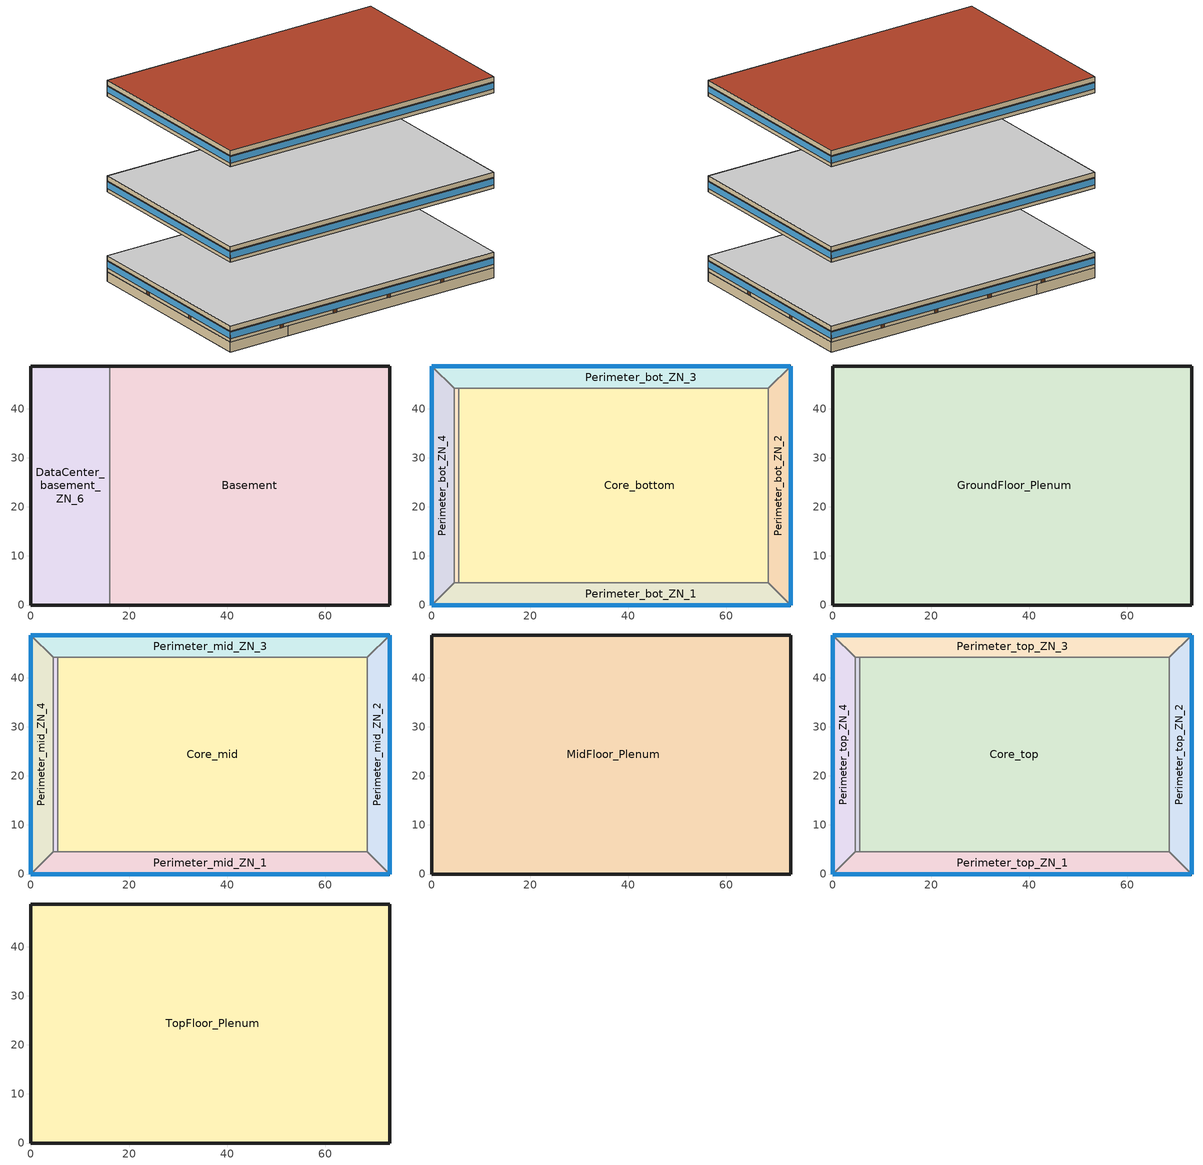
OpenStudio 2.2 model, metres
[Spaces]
Basement
 floor othersidecoefficients: 73.11,48.74 73.11,0 16.08,0 16.08,48.74 z-2.44
 wall othersidecoefficients: 16.08,0 73.11,0 73.11,48.74 16.08,48.74 z-2.44:0
 wall to DataCenter_basement_ZN_6: 16.08,48.74 16.08,0 z-2.44:0
DataCenter_basement_ZN_6
 floor othersidecoefficients: 16.08,48.74 16.08,0 0,0 0,48.74 z-2.44
 wall othersidecoefficients: 16.08,48.74 0,48.74 0,0 16.08,0 z-2.44:0
Core_bottom
 floor to DataCenter_basement_ZN_6: 16.08,44.16 16.08,4.57 5.49,4.57 5.49,44.16 z0
 floor to Basement: 68.53,44.16 68.53,4.57 16.08,4.57 16.08,44.16 z0
 wall to Perimeter_bot_ZN_1: 5.49,4.57 68.53,4.57 z0:2.74
 wall to DataCenter_bot_ZN_6: 5.49,44.16 5.49,4.57 z0:2.74
 wall to Perimeter_bot_ZN_2: 68.53,4.57 68.53,44.16 z0:2.74
 wall to Perimeter_bot_ZN_3: 68.53,44.16 5.49,44.16 z0:2.74
Perimeter_bot_ZN_3
 floor to Basement: 73.11,48.74 68.53,44.16 16.08,44.16 16.08,48.74 z0
 floor to DataCenter_basement_ZN_6: 16.08,48.74 16.08,44.16 4.57,44.16 0,48.74 z0
 wall outside: 73.11,48.74 0,48.74 z0:2.74
 wall to Perimeter_bot_ZN_4: 0,48.74 4.57,44.16 z0:2.74
 wall to Perimeter_bot_ZN_2: 68.53,44.16 73.11,48.74 z0:2.74
 wall to DataCenter_bot_ZN_6: 4.57,44.16 5.49,44.16 z0:2.74
 window: 73.11,48.74 0,48.74 z0.91:2.5
 door: 59.29,48.74 58.38,48.74 / 44.44,48.74 43.52,48.74 / 29.61,48.74 28.7,48.74 / 14.74,48.74 13.82,48.74 z0:2.13
Perimeter_bot_ZN_1
 floor to DataCenter_basement_ZN_6: 16.08,4.57 16.08,0 0,0 4.57,4.57 z0
 floor to Basement: 68.53,4.57 73.11,0 16.08,0 16.08,4.57 z0
 wall outside: 0,0 73.11,0 z0:2.74
 wall to Perimeter_bot_ZN_4: 4.57,4.57 0,0 z0:2.74
 wall to DataCenter_bot_ZN_6: 5.49,4.57 4.57,4.57 z0:2.74
 wall to Perimeter_bot_ZN_2: 73.11,0 68.53,4.57 z0:2.74
 window: 0,0 73.11,0 z0.91:2.5
 door: 13.81,0 14.73,0 / 28.64,0 29.56,0 / 43.53,0 44.44,0 / 58.43,0 59.34,0 z0:2.13
Perimeter_bot_ZN_2
 floor to Basement: 73.11,48.74 73.11,0 68.53,4.57 68.53,44.16 z0
 wall outside: 73.11,0 73.11,48.74 z0:2.74
 window: 73.11,0 73.11,48.74 z0.91:2.5
 door: 73.11,15.6 73.11,16.51 / 73.11,32.21 73.11,33.12 z0:2.13
Perimeter_bot_ZN_4
 floor to DataCenter_basement_ZN_6: 0,48.74 4.57,44.16 4.57,4.57 0,0 z0
 wall outside: 0,48.74 0,0 z0:2.74
 wall to DataCenter_bot_ZN_6: 4.57,4.57 4.57,44.16 z0:2.74
 window: 0,48.74 0,0 z0.91:2.5
 door: 0,33.19 0,32.27 / 0,16.55 0,15.64 z0:2.13
DataCenter_bot_ZN_6
 floor to DataCenter_basement_ZN_6: 5.49,44.16 5.49,4.57 4.57,4.57 4.57,44.16 z0
GroundFloor_Plenum
 floor to Perimeter_bot_ZN_4: 0,48.74 4.57,44.16 4.57,4.57 0,0 z2.74
 floor to Perimeter_bot_ZN_2: 73.11,48.74 73.11,0 68.53,4.57 68.53,44.16 z2.74
 floor to Perimeter_bot_ZN_1: 68.53,4.57 73.11,0 0,0 4.57,4.57 z2.74
 floor to Perimeter_bot_ZN_3: 73.11,48.74 68.53,44.16 4.57,44.16 0,48.74 z2.74
 floor to Core_bottom: 68.53,44.16 68.53,4.57 5.49,4.57 5.49,44.16 z2.74
 floor to DataCenter_bot_ZN_6: 5.49,44.16 5.49,4.57 4.57,4.57 4.57,44.16 z2.74
 wall outside: 73.11,0 73.11,48.74 0,48.74 0,0 73.11,0 z2.74:3.96
 ceiling adiabatic: 73.11,0 73.11,48.74 0,48.74 0,0 z3.96
Perimeter_mid_ZN_2
 floor adiabatic: 73.11,48.74 73.11,0 68.53,4.57 68.53,44.16 z19.82
 wall outside: 73.11,0 73.11,48.74 z19.82:22.56
 wall to Perimeter_mid_ZN_3: 73.11,48.74 68.53,44.16 z19.82:22.56
 wall to Perimeter_mid_ZN_1: 68.53,4.57 73.11,0 z19.82:22.56
 wall to Core_mid: 68.53,44.16 68.53,4.57 z19.82:22.56
 window: 73.11,0 73.11,48.74 z20.73:22.32
Perimeter_mid_ZN_1
 floor adiabatic: 68.53,4.57 73.11,0 0,0 4.57,4.57 z19.82
 wall outside: 0,0 73.11,0 z19.82:22.56
 wall to Perimeter_mid_ZN_4: 4.57,4.57 0,0 z19.82:22.56
 wall to DataCenter_mid_ZN_6: 5.49,4.57 4.57,4.57 z19.82:22.56
 wall to Core_mid: 68.53,4.57 5.49,4.57 z19.82:22.56
 window: 0,0 73.11,0 z20.73:22.32
DataCenter_mid_ZN_6
 floor adiabatic: 5.49,44.16 5.49,4.57 4.57,4.57 4.57,44.16 z19.82
 wall to Perimeter_mid_ZN_4: 4.57,44.16 4.57,4.57 z19.82:22.56
 wall to Core_mid: 5.49,4.57 5.49,44.16 z19.82:22.56
 wall to Perimeter_mid_ZN_3: 5.49,44.16 4.57,44.16 z19.82:22.56
Core_mid
 floor adiabatic: 68.53,44.16 68.53,4.57 5.49,4.57 5.49,44.16 z19.82
 wall to Perimeter_mid_ZN_3: 68.53,44.16 5.49,44.16 z19.82:22.56
Perimeter_mid_ZN_3
 floor adiabatic: 73.11,48.74 68.53,44.16 4.57,44.16 0,48.74 z19.82
 wall outside: 73.11,48.74 0,48.74 z19.82:22.56
 wall to Perimeter_mid_ZN_4: 0,48.74 4.57,44.16 z19.82:22.56
 window: 73.11,48.74 0,48.74 z20.73:22.32
Perimeter_mid_ZN_4
 floor adiabatic: 0,48.74 4.57,44.16 4.57,4.57 0,0 z19.82
 wall outside: 0,48.74 0,0 z19.82:22.56
 window: 0,48.74 0,0 z20.73:22.32
MidFloor_Plenum
 floor to Perimeter_mid_ZN_1: 68.53,4.57 73.11,0 0,0 4.57,4.57 z22.56
 floor to DataCenter_mid_ZN_6: 5.49,44.16 5.49,4.57 4.57,4.57 4.57,44.16 z22.56
 floor to Perimeter_mid_ZN_2: 73.11,48.74 73.11,0 68.53,4.57 68.53,44.16 z22.56
 floor to Perimeter_mid_ZN_4: 0,48.74 4.57,44.16 4.57,4.57 0,0 z22.56
 floor to Core_mid: 68.53,44.16 68.53,4.57 5.49,4.57 5.49,44.16 z22.56
 floor to Perimeter_mid_ZN_3: 73.11,48.74 68.53,44.16 4.57,44.16 0,48.74 z22.56
 wall outside: 73.11,48.74 0,48.74 0,0 73.11,0 73.11,48.74 z22.56:23.78
 ceiling adiabatic: 73.11,0 73.11,48.74 0,48.74 0,0 z23.78
DataCenter_top_ZN_6
 floor adiabatic: 5.49,44.16 5.49,4.57 4.57,4.57 4.57,44.16 z43.6
 wall to Perimeter_top_ZN_4: 4.57,44.16 4.57,4.57 z43.6:46.34
 wall to Core_top: 5.49,4.57 5.49,44.16 z43.6:46.34
 wall to Perimeter_top_ZN_3: 5.49,44.16 4.57,44.16 z43.6:46.34
 wall to Perimeter_top_ZN_1: 4.57,4.57 5.49,4.57 z43.6:46.34
Perimeter_top_ZN_3
 floor adiabatic: 73.11,48.74 68.53,44.16 4.57,44.16 0,48.74 z43.6
 wall outside: 73.11,48.74 0,48.74 z43.6:46.34
 wall to Core_top: 5.49,44.16 68.53,44.16 z43.6:46.34
 wall to Perimeter_top_ZN_2: 68.53,44.16 73.11,48.74 z43.6:46.34
 wall to Perimeter_top_ZN_4: 0,48.74 4.57,44.16 z43.6:46.34
 window: 73.11,48.74 0,48.74 z44.51:46.1
Core_top
 floor adiabatic: 68.53,44.16 68.53,4.57 5.49,4.57 5.49,44.16 z43.6
 wall to Perimeter_top_ZN_1: 5.49,4.57 68.53,4.57 z43.6:46.34
 wall to Perimeter_top_ZN_2: 68.53,4.57 68.53,44.16 z43.6:46.34
Perimeter_top_ZN_2
 floor adiabatic: 73.11,48.74 73.11,0 68.53,4.57 68.53,44.16 z43.6
 wall outside: 73.11,0 73.11,48.74 z43.6:46.34
 wall to Perimeter_top_ZN_1: 68.53,4.57 73.11,0 z43.6:46.34
 window: 73.11,0 73.11,48.74 z44.51:46.1
Perimeter_top_ZN_1
 floor adiabatic: 68.53,4.57 73.11,0 0,0 4.57,4.57 z43.6
 wall outside: 0,0 73.11,0 z43.6:46.34
 wall to Perimeter_top_ZN_4: 4.57,4.57 0,0 z43.6:46.34
 window: 0,0 73.11,0 z44.51:46.1
Perimeter_top_ZN_4
 floor adiabatic: 0,48.74 4.57,44.16 4.57,4.57 0,0 z43.6
 wall outside: 0,48.74 0,0 z43.6:46.34
 window: 0,48.74 0,0 z44.51:46.1
TopFloor_Plenum
 floor to Perimeter_top_ZN_3: 73.11,48.74 68.53,44.16 4.57,44.16 0,48.74 z46.34
 floor to Perimeter_top_ZN_2: 73.11,48.74 73.11,0 68.53,4.57 68.53,44.16 z46.34
 floor to Perimeter_top_ZN_1: 68.53,4.57 73.11,0 0,0 4.57,4.57 z46.34
 floor to Perimeter_top_ZN_4: 0,48.74 4.57,44.16 4.57,4.57 0,0 z46.34
 floor to DataCenter_top_ZN_6: 5.49,44.16 5.49,4.57 4.57,4.57 4.57,44.16 z46.34
 floor to Core_top: 68.53,44.16 68.53,4.57 5.49,4.57 5.49,44.16 z46.34
 wall outside: 0,0 73.11,0 73.11,48.74 0,48.74 0,0 z46.34:47.56
 roof outside: 73.11,0 73.11,48.74 0,48.74 0,0 z47.56
[Building]
DOE Prototype LargeOffice: North Axis {deg}=0; Standards Number of Stories=13; Standards Number of Above Ground Stories=12; Standards Building Type=LargeOffice
[Space]
Name | Space Type | Building Story | Thermal Zone | Part of Total Floor Area
Core_mid | Office WholeBuilding - Lg Office-others | Building Story 2 | TZ-Core_mid | Yes
DataCenter_top_ZN_6 | Office OfficeLarge Data Center | Building Story 3 | TZ-DataCenter_top_ZN_6
Perimeter_mid_ZN_2 | Office WholeBuilding - Lg Office-others | Building Story 2 | TZ-Perimeter_mid_ZN_2 | Yes
Perimeter_mid_ZN_1 | Office WholeBuilding - Lg Office-others | Building Story 2 | TZ-Perimeter_mid_ZN_1 | Yes
MidFloor_Plenum | Plenum |  | TZ-MidFloor_Plenum | No
DataCenter_mid_ZN_6 | Office OfficeLarge Data Center | Building Story 2 | TZ-DataCenter_mid_ZN_6
Core_bottom | Office WholeBuilding - Lg Office-others | Building Story 1 | TZ-Core_bottom | Yes
Perimeter_top_ZN_3 | Office WholeBuilding - Lg Office-others | Building Story 3 | TZ-Perimeter_top_ZN_3 | Yes
Core_top | Office WholeBuilding - Lg Office-others | Building Story 3 | TZ-Core_top | Yes
Perimeter_bot_ZN_3 | Office WholeBuilding - Lg Office-others | Building Story 1 | TZ-Perimeter_bot_ZN_3 | Yes
Basement | Office WholeBuilding - Lg Office-basement | Basement Story 0 | TZ-Basement | Yes
Perimeter_bot_ZN_1 | Office WholeBuilding - Lg Office-others | Building Story 1 | TZ-Perimeter_bot_ZN_1 | Yes
Perimeter_mid_ZN_3 | Office WholeBuilding - Lg Office-others | Building Story 2 | TZ-Perimeter_mid_ZN_3 | Yes
Perimeter_top_ZN_2 | Office WholeBuilding - Lg Office-others | Building Story 3 | TZ-Perimeter_top_ZN_2 | Yes
Perimeter_top_ZN_1 | Office WholeBuilding - Lg Office-others | Building Story 3 | TZ-Perimeter_top_ZN_1 | Yes
Perimeter_mid_ZN_4 | Office WholeBuilding - Lg Office-others | Building Story 2 | TZ-Perimeter_mid_ZN_4 | Yes
TopFloor_Plenum | Plenum |  | TZ-TopFloor_Plenum | No
GroundFloor_Plenum | Plenum |  | TZ-GroundFloor_Plenum | No
Perimeter_top_ZN_4 | Office WholeBuilding - Lg Office-others | Building Story 3 | TZ-Perimeter_top_ZN_4 | Yes
DataCenter_basement_ZN_6 | Office OfficeLarge Main Data Center | Basement Story 0 | TZ-DataCenter_basement_ZN_6
Perimeter_bot_ZN_2 | Office WholeBuilding - Lg Office-others | Building Story 1 | TZ-Perimeter_bot_ZN_2 | Yes
Perimeter_bot_ZN_4 | Office WholeBuilding - Lg Office-others | Building Story 1 | TZ-Perimeter_bot_ZN_4 | Yes
DataCenter_bot_ZN_6 | Office OfficeLarge Data Center | Building Story 1 | TZ-DataCenter_bot_ZN_6
[BuildingStory]
Name | Nominal Z Coordinate {m}
Basement Story 0 | -2.439
Building Story 1 | 0
Building Story 2 | 19.816
Building Story 3 | 43.5952
[ThermalZone] Use Ideal Air Loads=No
Name | Multiplier
TZ-Core_mid; TZ-DataCenter_mid_ZN_6; TZ-MidFloor_Plenum; TZ-Perimeter_mid_ZN_1; TZ-Perimeter_mid_ZN_2; TZ-Perimeter_mid_ZN_3; TZ-Perimeter_mid_ZN_4 | 10
TZ-DataCenter_bot_ZN_6; TZ-Core_bottom; TZ-Perimeter_bot_ZN_1; TZ-Basement; TZ-Perimeter_top_ZN_4; TZ-Perimeter_top_ZN_1; TZ-DataCenter_top_ZN_6; TZ-GroundFloor_Plenum; TZ-Perimeter_top_ZN_3; TZ-Core_top; TZ-DataCenter_basement_ZN_6; TZ-Perimeter_bot_ZN_3; TZ-TopFloor_Plenum; TZ-Perimeter_bot_ZN_4; TZ-Perimeter_bot_ZN_2; TZ-Perimeter_top_ZN_2
[Sizing:Zone] Zone Cooling Design Supply Air Temperature Input Method=SupplyAirTemperature; Zone Cooling Design Supply Air Temperature {C}=14; Zone Cooling Design Supply Air Temperature Difference {deltaC}=11.11; Zone Heating Design Supply Air Temperature Input Method=SupplyAirTemperature; Zone Heating Design Supply Air Temperature {C}=40; Zone Heating Design Supply Air Temperature Difference {deltaC}=11.11; Zone Cooling Design Supply Air Humidity Ratio {kg-H2O/kg-air}=0.0085; Zone Heating Design Supply Air Humidity Ratio {kg-H2O/kg-air}=0.008; Cooling Design Air Flow Method=DesignDay; Heating Design Air Flow Method=DesignDay; Account for Dedicated Outdoor Air System=No; Dedicated Outdoor Air System Control Strategy=NeutralSupplyAir; Dedicated Outdoor Air Low Setpoint Temperature for Design {C}=autosize; Dedicated Outdoor Air High Setpoint Temperature for Design {C}=autosize
TZ-Core_mid; TZ-DataCenter_mid_ZN_6; TZ-MidFloor_Plenum; TZ-Perimeter_mid_ZN_1; TZ-Perimeter_mid_ZN_2; TZ-Perimeter_mid_ZN_3; TZ-Perimeter_mid_ZN_4; TZ-DataCenter_bot_ZN_6; TZ-Core_bottom; TZ-Perimeter_bot_ZN_1; TZ-Basement; TZ-Perimeter_top_ZN_4; TZ-Perimeter_top_ZN_1; TZ-DataCenter_top_ZN_6; TZ-GroundFloor_Plenum; TZ-Perimeter_top_ZN_3; TZ-Core_top; TZ-DataCenter_basement_ZN_6; TZ-Perimeter_bot_ZN_3; TZ-TopFloor_Plenum; TZ-Perimeter_bot_ZN_4; TZ-Perimeter_bot_ZN_2; TZ-Perimeter_top_ZN_2
[SpaceType]
Name | Standards Building Type | Standards Space Type
Office OfficeLarge Data Center | Office | datacenter/low ite
Office OfficeLarge Main Data Center | Office | datacenter/high ite
Office WholeBuilding - Lg Office-basement; Office WholeBuilding - Lg Office-others | Office | electrical/mechanical
Plenum |  | plenum
